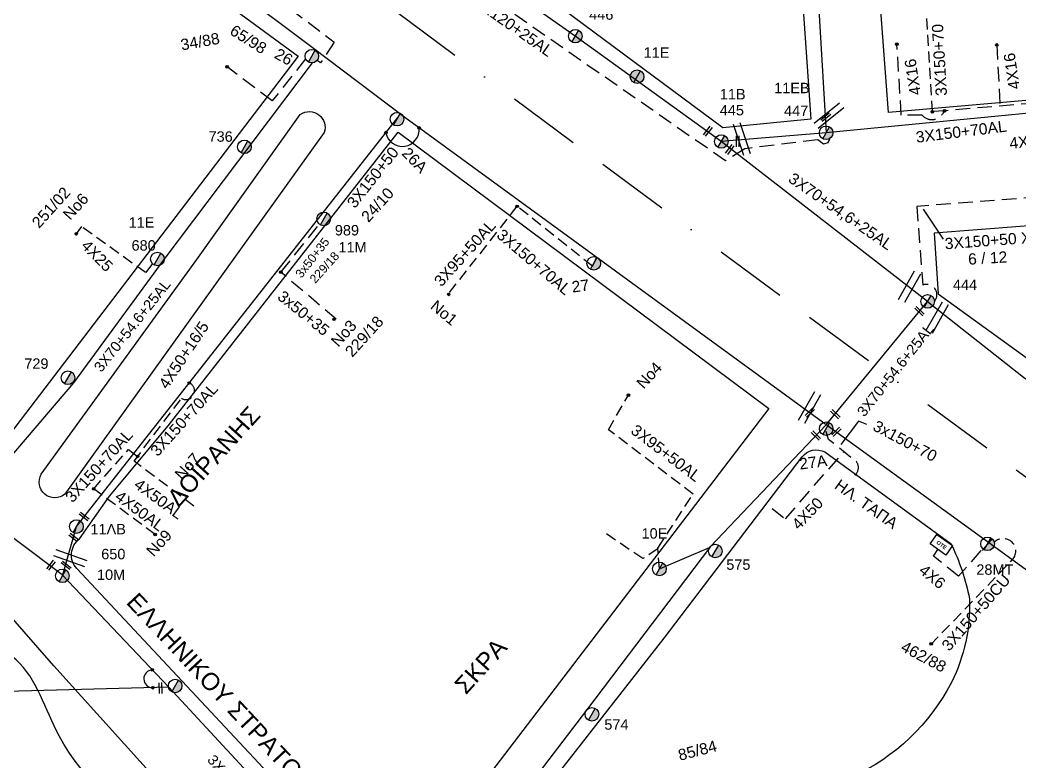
# Model space of a CAD drawing. Header units: millimetres. Extents: x 72 to 3039, y -786 to 786.
# Drawn here: x 1841.3 to 2014.7, y -14.2 to 114.4 of the extents above; entities that cross this region are included whole.
import ezdxf

# ---------------------------------------------------------------- set-up
doc = ezdxf.new("R2010")
doc.units = ezdxf.units.MM
doc.linetypes.add('BORDER', pattern=[44.45, 12.7, -6.35, 12.7, -6.35, 0, -6.35])
doc.linetypes.add('DASHED', pattern=[19.05, 12.7, -6.35])
for name, color, linetype in [('Pillar OTE', 7, 'Continuous'), ('Άγνωστα', 7, 'Continuous'), ('Γέφυρες Εναέριου Δικτύου', 7, 'Continuous'), ('Γυμνά εναέρια ΧΤ (3Φ)   4x50AL', 7, 'Continuous'), ('Γυμνά εναέρια ΧΤ και ΦΟΠ (3Φ)   4x50+16AL', 7, 'Continuous'), ('Επιγραφές - Σχήματα', 7, 'Continuous'), ('Καλώδια ΧΤ   3x150+50AL', 7, 'DASHED'), ('Καλώδια ΧΤ   3x150+50CU', 7, 'DASHED'), ('Καλώδια ΧΤ   3x150+70 XLPE', 7, 'DASHED'), ('Καλώδια ΧΤ   3x150+70AL', 7, 'DASHED'), ('Καλώδια ΧΤ   3x150AL+50XLPE', 7, 'DASHED'), ('Καλώδια ΧΤ   3x50+35 CU', 7, 'DASHED'), ('Καλώδια ΧΤ   3x95+50 AL XLPE', 7, 'DASHED'), ('Μηχανική τομή', 7, 'Continuous'), ('Στύλος Ξύλινος', 7, 'Continuous'), ('Στύλος Ξύλινος @ 1', 7, 'Continuous'), ('Στύλος ΦΜ', 7, 'Continuous'), ('Στύλος ΦΜ @ 1', 7, 'Continuous'), ('Συνδέσεις', 7, 'Continuous'), ('Συνεστραμμένα ΧΤ   3x70+54.6+25 AL', 7, 'SYN_LINE'), ('Συνεστραμμένα ΧΤ   4x120+25 AL', 7, 'SYN_LINE'), ('Τομή', 7, 'Continuous'), ('Υπόβαθρο ΔΕΗ', 7, 'Continuous'), ('Υπόγεια καλώδια Παροχών ΧΤ   4x16AL', 7, 'DASHED'), ('Υπόγεια καλώδια Παροχών ΧΤ   4x25', 7, 'DASHED'), ('Υπόγεια καλώδια Παροχών ΧΤ   4x50AL', 7, 'DASHED'), ('Υπόγεια καλώδια Παροχών ΧΤ   4x6', 7, 'DASHED')]:
    doc.layers.add(name, color=color, linetype=linetype)
doc.styles.get("Standard").update_dxf_attribs({"font": 'arial.ttf'})
doc.linetypes.add('SYN_LINE', pattern='A,0.5,-0.0001,["/\\/\\/\\/",Standard,S=0.1,R=0,X=0,Y=-0.05],-0.25', length=0.7501)
doc.dimstyles.new('ISO-25', dxfattribs={"dimtxt": 2.5, "dimasz": 2.5, "dimexe": 1.25, "dimexo": 0.625, "dimtad": 1, "dimtxsty": 'Standard', "dimcen": 2.5, "dimadec": 0, "dimazin": 0, "dimtfac": 1, "dimtmove": 0, "dimatfit": 3, "dimfxl": 1, "dimarcsym": 0})

# ---------------------------------------------------------------- blocks, each defined once
blk = doc.blocks.new('ΥΠΑΡΧΩΝ ΤΣΙΜΕΝΤΕΝΙΟΣ ΣΤΥΛΟΣ')
at = {"layer": 'Στύλος ΦΜ'}
blk.add_hatch(color=7, dxfattribs=at).paths.add_polyline_path([(-1.29, -2.28, 0.574793), (2.62, 0, 0.268822), (1.3, 2.27)])
at = {"layer": 'Στύλος ΦΜ', "color": 7}
blk.add_line((-1.29, -2.28), (1.3, 2.27), dxfattribs=at)
blk.add_circle((0, 0), 2.62, dxfattribs=at)
at = {"layer": 'Στύλος ΦΜ', "flags": 4}
for tag, p in [('ΑΡΙΘΜΟΣ', (-4.68, 8.05)), ('ΤΥΠΟΣ', (-4.91, 3.03))]:
    blk.add_attdef(tag, p, '', height=4, dxfattribs=at)
blk = doc.blocks.new('ΤΟΜΗ')
at = {"layer": 'Τομή', "ltscale": 40}
for p, q in [((-5.68, 0), (5.68, 0)), ((5.68, -2.33), (-5.68, -2.33))]:
    blk.add_line(p, q, dxfattribs=at)
blk = doc.blocks.new('ΥΠΑΡΧΩΝ ΞΥΛΙΝΟΣ ΣΤΥΛΟΣ')
at = {"layer": 'Στύλος Ξύλινος'}
h = blk.add_hatch(color=7, dxfattribs=at)
h.paths.add_polyline_path([(-2.62, 0, 0.270008), (-1.29, -2.28), (1.3, 2.27, 0.576266)])
h.paths.add_polyline_path([(-1.29, -2.28, 0.574793), (2.62, 0, 0.268822), (1.3, 2.27)])
at = {"layer": 'Στύλος Ξύλινος', "color": 7}
blk.add_line((-1.29, -2.28), (1.3, 2.27), dxfattribs=at)
blk.add_circle((0, 0), 2.62, dxfattribs=at)
at = {"layer": 'Στύλος Ξύλινος', "flags": 4}
for tag, p in [('ΑΡΙΘΜΟΣ', (-4.91, 8.6)), ('ΤΥΠΟΣ', (-4.85, 3.39))]:
    blk.add_attdef(tag, p, '', height=4, dxfattribs=at)
blk = doc.blocks.new('_ΣΥΝΔΕΣΗ')
at = {"layer": 'Συνδέσεις', "linetype": 'SYN_LINE', "ltscale": 40}
blk.add_hatch(color=256, dxfattribs=at).paths.add_polyline_path([(0.5, -0.01, 1), (-0.5, -0.01, 1)])
at = {"layer": 'Συνδέσεις'}
blk.add_circle((0, -0.01), 0.5, dxfattribs=at)
blk = doc.blocks.new('PILLAR ΟΤΕ')
at = {"layer": 'Pillar OTE', "ltscale": 40}
blk.add_lwpolyline([(-3.31, 2.02), (3.39, 2.02), (3.39, -1.99), (-3.31, -1.99)], close=True, dxfattribs=at)
at = {"layer": 'Pillar OTE', "insert": (-1.81, 0.71), "char_height": 1.3575, "width": 109.961, "attachment_point": 1}
blk.add_mtext('{\\fArial|b1|i0|c161|p34;OTE}', dxfattribs=at)
blk = doc.blocks.new('ΜΗΧΑΝΙΚΗ ΤΟΜΗ')
at = {"layer": 'Μηχανική τομή', "ltscale": 40}
for p, q in [((-1.89, 0.78), (1.89, 0.78)), ((1.89, 0), (-1.89, 0))]:
    blk.add_line(p, q, dxfattribs=at)

msp = doc.modelspace()

# ---------------------------------------------------------------- linework, layer by layer
at = {"layer": 'Άγνωστα', "color": 133, "linetype": 'DASHED', "ltscale": 0.2}
msp.add_lwpolyline([(1981.62, 93.74), (1981.35, 93.11), (1980.59, 92.89), (1979.6, 93.65), (1966.95, 92.12), (1963.59, 90.02), (1915.2, 123.61)], dxfattribs=at)
at = {"layer": 'Άγνωστα', "color": 6, "linetype": 'DASHED', "ltscale": 0.2}
msp.add_lwpolyline([(2017.39, 100.03), (1999.46, 98.52)], dxfattribs=at)
at = {"layer": 'Άγνωστα'}
msp.add_lwpolyline([(2009.78, 24.49), (2008.1, 22.45)], dxfattribs=at)
at = {"layer": 'Γέφυρες Εναέριου Δικτύου'}
msp.add_arc((1907.6, 95.43), 2.91, 190.516, 5.6419, dxfattribs=at)
at = {"layer": 'Γυμνά εναέρια ΧΤ και ΦΟΠ (3Φ)   4x50+16AL', "color": 6, "ltscale": 0.15}
msp.add_lwpolyline([(2059.89, 102.05), (2020.39, 98.7), (1981.05, 94.87), (1962.88, 93.36)], dxfattribs=at)
at = {"layer": 'Γυμνά εναέρια ΧΤ και ΦΟΠ (3Φ)   4x50+16AL', "color": 27}
msp.add_lwpolyline([(1848.65, 18.07), (1851.09, 26.61), (1906.82, 97.54)], dxfattribs=at)
at = {"layer": 'Επιγραφές - Σχήματα'}
msp.add_lwpolyline([(1988.09, 44.28), (1986.66, 44.89), (1983.6, 40.85)], dxfattribs=at)
at = {"layer": 'Καλώδια ΧΤ   3x150+50AL', "color": 1, "ltscale": 0.2}
for points in [[(1912.04, 128), (1909.96, 125.49), (1911.31, 124.77), (1888.2, 116.33), (1895.77, 110.59), (1893.42, 107.03), (1892.81, 107.43)], [(1890.81, 107.68), (1885.03, 100.4), (1877.2, 106.29)]]:
    msp.add_lwpolyline(points, dxfattribs=at)
at = {"layer": 'Καλώδια ΧΤ   3x150+50CU', "color": 133, "ltscale": 0.15}
msp.add_lwpolyline([(1999.15, 6.1), (2013.32, 20.83, 0.984778), (2010.22, 23.9, 0.42079)], format="xyb", dxfattribs=at)
at = {"layer": 'Καλώδια ΧΤ   3x150+70 XLPE', "color": 6, "ltscale": 0.15}
msp.add_line((1999.46, 98.52), (1998.32, 117.49), dxfattribs=at)
at = {"layer": 'Καλώδια ΧΤ   3x150+70AL', "color": 27, "ltscale": 0.15}
msp.add_lwpolyline([(1941.25, 73.3), (1940.55, 71.74), (1927.46, 82.16)], dxfattribs=at)
at = {"layer": 'Καλώδια ΧΤ   3x150+70AL', "color": 151, "ltscale": 0.2}
msp.add_lwpolyline([(1986.19, 35.63, 0.54443), (1985.34, 38.6), (1981.46, 41.71), (1981.06, 43.08)], format="xyb", dxfattribs=at)
at = {"layer": 'Καλώδια ΧΤ   3x150AL+50XLPE', "color": 151, "ltscale": 0.2}
msp.add_lwpolyline([(2078.64, 88.38), (1996.75, 82.11), (1997.79, 68.47, -0.783525), (1999.82, 65.64)], format="xyb", dxfattribs=at)
at = {"layer": 'Καλώδια ΧΤ   3x50+35 CU', "color": 27, "linetype": 'DASHED', "ltscale": 0.2}
msp.add_lwpolyline([(1896.13, 62.54), (1886.52, 70.71), (1893.21, 79.02)], dxfattribs=at)
at = {"layer": 'Καλώδια ΧΤ   3x95+50 AL XLPE', "color": 27, "ltscale": 0.15}
msp.add_lwpolyline([(1927.46, 82.16), (1915.26, 66.6)], dxfattribs=at)
at = {"layer": 'Καλώδια ΧΤ   3x95+50 AL XLPE', "color": 151, "ltscale": 0.15}
for points in [[(1952.15, 19.27), (1951.9, 22.88), (1958.01, 32.25), (1943.3, 43.39), (1946.77, 49.39)], [(1951.91, 22.78), (1949.3, 21.06), (1942.23, 25.83)]]:
    msp.add_lwpolyline(points, dxfattribs=at)
at = {"layer": 'Συνεστραμμένα ΧΤ   3x70+54.6+25 AL', "color": 133, "ltscale": 20}
for points in [[(1972.91, 209.03), (1976.17, 168.95), (1978.82, 132.78), (1981.05, 94.87)], [(1901.65, -38.59), (1867.11, -1.25), (1848.61, 18.22), (1832.47, 30.34), (1795.91, 69.92), (1760.7, 112.6)], [(2076.95, -25.34), (1981.06, 44.25)], [(1867.11, -1.25), (1780.41, -3.53), (1780.3, -3.51)]]:
    msp.add_lwpolyline(points, dxfattribs=at)
at = {"layer": 'Συνεστραμμένα ΧΤ   3x70+54.6+25 AL', "color": 27, "ltscale": 20}
for points in [[(1891.93, 109.66), (1878.58, 119.72)], [(1981.06, 44.25), (1908, 97.54), (1891.93, 109.66)]]:
    msp.add_lwpolyline(points, dxfattribs=at)
at = {"layer": 'Συνεστραμμένα ΧΤ   3x70+54.6+25 AL', "color": 1, "ltscale": 20}
msp.add_lwpolyline([(1832.47, 30.34), (1850.63, 51.5), (1866.27, 72.93), (1892.01, 106.98)], dxfattribs=at)
at = {"layer": 'Συνεστραμμένα ΧΤ   3x70+54.6+25 AL', "color": 62, "ltscale": 20}
msp.add_lwpolyline([(1998.65, 65.63), (1962.88, 93.36)], dxfattribs=at)
at = {"layer": 'Συνεστραμμένα ΧΤ   3x70+54.6+25 AL', "color": 151, "ltscale": 20}
for points in [[(1981.06, 44.25), (1998.65, 65.63)], [(1981.06, 44.25), (1960.99, 23.17), (1939.5, -5.22), (1916.38, -35.53), (1901.97, -38.52)]]:
    msp.add_lwpolyline(points, dxfattribs=at)
at = {"layer": 'Συνεστραμμένα ΧΤ   3x70+54.6+25 AL', "color": 173, "ltscale": 20}
msp.add_lwpolyline([(1998.65, 65.64), (2015.24, 52.51), (2031.79, 40.91), (2055.18, 24.26), (2076.72, 9.4)], dxfattribs=at)
at = {"layer": 'Συνεστραμμένα ΧΤ   3x70+54.6+25 AL', "color": 151, "ltscale": 10}
msp.add_lwpolyline([(1952.15, 19.27), (1960.83, 22.96)], dxfattribs=at)
at = {"layer": 'Συνεστραμμένα ΧΤ   4x120+25 AL', "color": 62, "ltscale": 20}
msp.add_lwpolyline([(1962.88, 93.36), (1962.88, 93.36), (1937.57, 111.62), (1919.3, 124.52)], dxfattribs=at)
at = {"layer": 'Υπόβαθρο ΔΕΗ', "color": 1, "linetype": 'BORDER', "lineweight": 30, "flags": 128}
msp.add_lwpolyline([(1161.32, -307.88), (1183.99, -216.79), (1288.48, 155.79), (1516.42, 441.46), (1607.46, 346.35), (1770.62, 216.28), (2064.96, -1.2)], dxfattribs=at)
at = {"layer": 'Υπόβαθρο ΔΕΗ'}
for points in [[(1979.36, 264.4), (2047.16, 268.38), (2056.71, 104.03), (1991.89, 98.39), (1979.36, 264.4)], [(1966.77, 263.55), (1978.42, 97.24), (1963.15, 95.76), (1911.51, 134.12), (1902.82, 260.48), (1966.77, 263.55)], [(1889.5, 108.17), (1831.97, 32.82), (1801.74, 67.24), (1768.61, 106.44), (1813.82, 163.61), (1889.5, 108.17)], [(1920.29, -80.58), (1896.19, -51.87), (1847.17, 2.47), (1800.4, 55.98), (1750.68, 112.85)], [(2066.85, 82.69), (1999.76, 77.45), (2000.48, 66.96), (2065.66, 19.82)]]:
    msp.add_lwpolyline(points, dxfattribs=at)
for points in [[(1894.04, 94.92), (1849.07, 32.24, -0.842439), (1844.99, 35.68), (1871.97, 72.92), (1889.89, 98.05, -0.727975), (1894.04, 94.92, 0.026708)], [(1971.14, 47.07), (1907.14, -36.64), (1903.4, -36.55), (1851.15, 19.34, -0.447339), (1851.61, 24.46), (1856.83, 31.86), (1866.97, 44.08), (1866.97, 44.08), (1906.88, 94.96), (1971.14, 47.07)], [(1932.46, -58.23), (1915.99, -40.04), (1935.54, -15.05), (1952.98, 7.24), (1976.91, 38.68, -0.366844), (1980.81, 39.54), (2002.73, 23.63, -0.061598), (2005.89, 14.1, -0.125696), (2002.79, -0.41, -0.166027), (1985.58, -16.79, 0.024814), (1968.64, -22.1, 0.110158), (1949.64, -36.44), (1932.46, -58.23)]]:
    msp.add_lwpolyline(points, format="xyb", dxfattribs=at)
msp.add_arc((1864.32, 0.22), 1.55, 93.1718, 269.4918, dxfattribs=at)
for points in [[(1913.39, -91.84), (1910.67, -87.13), (1901.72, -78.39), (1890.07, -61.02), (1871.96, -46.98), (1848.42, -26.03), (1819.68, 5.53), (1810.61, 13.68), (1802.29, 30.22), (1769.72, 65.89), (1761.47, 76.97), (1756.27, 88.1), (1746.69, 99.13), (1739.6, 112.79), (1714.41, 144), (1681.91, 181.48), (1642.93, 212.01), (1639.44, 221.59), (1626.4, 231.1), (1605.9, 244.83), (1595.89, 264.84), (1588.6, 285.36), (1584.02, 299.5), (1569.42, 311.36), (1557.84, 337.31), (1550.14, 350.46), (1546.77, 375.41)], [(1919.55, -81.8), (1917, -79.66), (1915.11, -70.97), (1906.19, -67.42), (1890, -46.9), (1866.66, -27.71), (1848.08, -9.69), (1840.66, 3.49), (1828.74, 10.75), (1824.18, 17.97), (1819.27, 34.38), (1809.32, 44.49), (1810.59, 42.11), (1807.71, 40.95), (1803.83, 42.44), (1793.86, 55.73), (1776.39, 74.37), (1769.57, 87.77), (1755.2, 103.48), (1749.49, 114.83), (1748.49, 115.31), (1747.46, 114.35), (1744.52, 115.99), (1732.2, 137.7), (1731.62, 137.68), (1731.13, 136.13), (1720.56, 147.22), (1716.84, 152.55), (1713.49, 160.39), (1705.21, 170.66), (1697.69, 179.47), (1672.22, 204.18), (1662.12, 208.28), (1638.84, 233.9), (1628.31, 253.61), (1618.8, 257.87), (1610.3, 266.09), (1607.03, 282.53), (1603.46, 297.89), (1594.15, 309.71), (1586.24, 325.43), (1572.1, 341.31), (1562.61, 357.02), (1557.58, 373.62)]]:
    msp.add_spline(points, degree=3, dxfattribs=at)
at = {"layer": 'Υπόγεια καλώδια Παροχών ΧΤ   4x16AL', "color": 6, "ltscale": 0.2}
msp.add_line((2010.62, 110.11), (2011.19, 99.69), dxfattribs=at)
msp.add_lwpolyline([(2001.56, 98.67), (2001.22, 98.15, -0.501098), (1997.69, 97.94), (1994.07, 97.91), (1993.32, 110.23)], format="xyb", dxfattribs=at)
at = {"layer": 'Υπόγεια καλώδια Παροχών ΧΤ   4x25', "color": 1, "ltscale": 0.15}
msp.add_lwpolyline([(1864.25, 72.21), (1863.08, 70.63), (1851.99, 78.6), (1850.86, 77.15)], dxfattribs=at)
at = {"layer": 'Υπόγεια καλώδια Παροχών ΧΤ   4x50AL', "color": 27, "ltscale": 0.15}
msp.add_lwpolyline([(1871.45, 30.15), (1861.08, 37.95), (1869.28, 48.84, 1.078961), (1870.65, 51.5, -40.666887)], format="xyb", dxfattribs=at)
msp.add_lwpolyline([(1864.72, 25.23), (1854.08, 33.16), (1860.11, 39.98), (1861.7, 38.78)], dxfattribs=at)
at = {"layer": 'Υπόγεια καλώδια Παροχών ΧΤ   4x50AL', "color": 151, "ltscale": 0.2}
msp.add_lwpolyline([(1971.68, 29.76), (1973.98, 27.97), (1984.13, 39.57)], dxfattribs=at)
at = {"layer": 'Υπόγεια καλώδια Παροχών ΧΤ   4x6', "color": 133, "ltscale": 0.2}
msp.add_lwpolyline([(2007.85, 22.43), (2004.01, 17.98), (1999.64, 21.45), (2000.41, 22.65)], dxfattribs=at)

# ---------------------------------------------------------------- block references
at = {"layer": 'Pillar OTE', "xscale": 0.4999999999999374, "yscale": 0.4999999999999374, "zscale": 0.4999999999999374, "rotation": 324.8364852211931}
msp.add_blockref('PILLAR ΟΤΕ', (2001, 23.45), dxfattribs=at)
at = {"layer": 'Μηχανική τομή'}
for p, xscale, yscale, zscale, rotation in [((1981.11, 97.43), 0.4999999999997878, 0.4999999999997878, 0.4999999999997878, 39.15583305909021), ((1960.68, 95.04), 0.4999999999998162, 0.4999999999998162, 0.4999999999998162, 51.72758063382613), ((1965.93, 93.38), 0.4999999999997726, 0.4999999999997726, 0.4999999999997726, 90), ((1964.5, 91.85), 0.4999999999997845, 0.4999999999997845, 0.4999999999997845, 52.44874965740633), ((1997.37, 64.08), 0.4999999999998334, 0.4999999999998334, 0.4999999999998334, 136.530322917742), ((1978.34, 46.25), 0.4999999999998444, 0.4999999999998444, 0.4999999999998444, 45.0182619744004), ((1982.78, 46.23), 0.4999999999998334, 0.4999999999998334, 0.4999999999998334, 136.530322917742), ((1982.96, 42.9), 0.4999999999998444, 0.4999999999998444, 0.4999999999998444, 45.0182619744004), ((1979.41, 42.54), 0.4999999999997509, 0.4999999999997509, 0.4999999999997509, 136.530322917733), ((1852.31, 28.2), 0.5000000000000278, 0.5000000000000278, 0.5000000000000278, 322.4230382662197), ((1850.49, 24.56), 0.5000000000000278, 0.5000000000000278, 0.5000000000000278, 322.4230382662197), ((1846.54, 20.01), 0.5000000000000278, 0.5000000000000278, 0.5000000000000278, 232.4230382662197), ((1849.18, 19.73), 0.5000000000000278, 0.5000000000000278, 0.5000000000000278, 322.4230382662197), ((1865.47, -1.41), 0.4999999999999289, 0.4999999999999289, 0.4999999999999289, 271.9648011293707)]:
    msp.add_blockref('ΜΗΧΑΝΙΚΗ ΤΟΜΗ', p, dxfattribs=dict(at, xscale=xscale, yscale=yscale, zscale=zscale, rotation=rotation))
at = {"layer": 'Στύλος Ξύλινος @ 1', "ltscale": 40}
ref = msp.add_blockref('ΥΠΑΡΧΩΝ ΞΥΛΙΝΟΣ ΣΤΥΛΟΣ', (1948.28, 104.6), dxfattribs=dict(at, xscale=0.4499999999998181, yscale=0.4499999999998181, zscale=0.4499999999998181))
ref.add_attrib('ΤΥΠΟΣ', '11Ε', (1949.41, 107.88), dxfattribs={"layer": 'Στύλος Ξύλινος', "height": 1.8, "flags": 4})
at = {"layer": 'Στύλος ΦΜ @ 1', "ltscale": 40}
ref = msp.add_blockref('ΥΠΑΡΧΩΝ ΤΣΙΜΕΝΤΕΝΙΟΣ ΣΤΥΛΟΣ', (1937.57, 111.62), dxfattribs=dict(at, xscale=0.4499999999998181, yscale=0.4499999999998181, zscale=0.4499999999998181))
ref.add_attrib('ΑΡΙΘΜΟΣ', '446', (1939.97, 114.47), dxfattribs={"layer": 'Στύλος ΦΜ', "height": 1.8, "flags": 4})
at = {"layer": 'Στύλος ΦΜ @ 1', "ltscale": 40, "xscale": 0.4499999999998181, "yscale": 0.4499999999998181, "zscale": 0.4499999999998181}
for p in [(1891.89, 108.16), (1906.66, 97.23), (1940.77, 72.24), (1981.06, 43.57), (1868.2, -1.03)]:
    msp.add_blockref('ΥΠΑΡΧΩΝ ΤΣΙΜΕΝΤΕΝΙΟΣ ΣΤΥΛΟΣ', p, dxfattribs=at)
at = {"layer": 'Στύλος ΦΜ @ 1', "ltscale": 40}
ref = msp.add_blockref('ΥΠΑΡΧΩΝ ΤΣΙΜΕΝΤΕΝΙΟΣ ΣΤΥΛΟΣ', (1962.88, 93.36), dxfattribs=dict(at, xscale=0.4499999999998181, yscale=0.4499999999998181, zscale=0.4499999999998181))
ref.add_attrib('ΤΥΠΟΣ', '11Β', (1962.62, 100.67), dxfattribs={"layer": 'Στύλος ΦΜ', "height": 1.8, "flags": 4})
ref.add_attrib('ΑΡΙΘΜΟΣ', '445', (1962.61, 97.89), dxfattribs={"layer": 'Στύλος ΦΜ', "height": 1.8, "flags": 4})
ref = msp.add_blockref('ΥΠΑΡΧΩΝ ΤΣΙΜΕΝΤΕΝΙΟΣ ΣΤΥΛΟΣ', (1981.05, 94.87), dxfattribs=dict(at, xscale=0.4499999999998181, yscale=0.4499999999998181, zscale=0.4499999999998181))
ref.add_attrib('ΤΥΠΟΣ', '11ΕΒ', (1972.04, 101.74), dxfattribs={"layer": 'Στύλος ΦΜ', "height": 1.8, "flags": 4})
ref.add_attrib('ΑΡΙΘΜΟΣ', '447', (1973.76, 97.79), dxfattribs={"layer": 'Στύλος ΦΜ', "height": 1.8, "flags": 4})
ref = msp.add_blockref('ΥΠΑΡΧΩΝ ΤΣΙΜΕΝΤΕΝΙΟΣ ΣΤΥΛΟΣ', (1880.21, 92.44), dxfattribs=dict(at, xscale=0.4499999999998181, yscale=0.4499999999998181, zscale=0.4499999999998181))
ref.add_attrib('ΑΡΙΘΜΟΣ', '736', (1873.99, 93.32), dxfattribs={"layer": 'Στύλος ΦΜ', "height": 1.8, "flags": 4})
ref = msp.add_blockref('ΥΠΑΡΧΩΝ ΤΣΙΜΕΝΤΕΝΙΟΣ ΣΤΥΛΟΣ', (1865.13, 72.99), dxfattribs=dict(at, xscale=0.4499999999998181, yscale=0.4499999999998181, zscale=0.4499999999998181))
ref.add_attrib('ΤΥΠΟΣ', '11Ε', (1860.13, 78.43), dxfattribs={"layer": 'Στύλος ΦΜ', "height": 1.8, "flags": 4})
ref.add_attrib('ΑΡΙΘΜΟΣ', '680', (1860.64, 74.45), dxfattribs={"layer": 'Στύλος ΦΜ', "height": 1.8, "flags": 4})
ref = msp.add_blockref('ΥΠΑΡΧΩΝ ΤΣΙΜΕΝΤΕΝΙΟΣ ΣΤΥΛΟΣ', (1893.95, 79.94), dxfattribs=dict(at, xscale=0.4499999999998181, yscale=0.4499999999998181, zscale=0.4499999999998181))
ref.add_attrib('ΤΥΠΟΣ', '11Μ', (1896.51, 74.12), dxfattribs={"layer": 'Στύλος ΦΜ', "height": 1.8, "flags": 4})
ref.add_attrib('ΑΡΙΘΜΟΣ', '989', (1895.88, 77.08), dxfattribs={"layer": 'Στύλος ΦΜ', "height": 1.8, "flags": 4})
ref = msp.add_blockref('ΥΠΑΡΧΩΝ ΤΣΙΜΕΝΤΕΝΙΟΣ ΣΤΥΛΟΣ', (1998.65, 65.64), dxfattribs=dict(at, xscale=0.4499999999998181, yscale=0.4499999999998181, zscale=0.4499999999998181))
ref.add_attrib('ΑΡΙΘΜΟΣ', '444', (2003.02, 67.61), dxfattribs={"layer": 'Στύλος ΦΜ', "height": 1.8, "flags": 4})
ref = msp.add_blockref('ΥΠΑΡΧΩΝ ΤΣΙΜΕΝΤΕΝΙΟΣ ΣΤΥΛΟΣ', (1849.62, 52.4), dxfattribs=dict(at, xscale=0.4499999999998181, yscale=0.4499999999998181, zscale=0.4499999999998181))
ref.add_attrib('ΑΡΙΘΜΟΣ', '729', (1842.05, 53.96), dxfattribs={"layer": 'Στύλος ΦΜ', "height": 1.8, "flags": 4})
ref = msp.add_blockref('ΥΠΑΡΧΩΝ ΤΣΙΜΕΝΤΕΝΙΟΣ ΣΤΥΛΟΣ', (1851.09, 26.61), dxfattribs=dict(at, xscale=0.4499999999998181, yscale=0.4499999999998181, zscale=0.4499999999998181))
ref.add_attrib('ΤΥΠΟΣ', '11ΛΒ', (1853.51, 25.26), dxfattribs={"layer": 'Στύλος ΦΜ', "height": 1.8, "flags": 4})
ref = msp.add_blockref('ΥΠΑΡΧΩΝ ΤΣΙΜΕΝΤΕΝΙΟΣ ΣΤΥΛΟΣ', (1952.15, 19.27), dxfattribs=dict(at, xscale=0.4499999999998181, yscale=0.4499999999998181, zscale=0.4499999999998181))
ref.add_attrib('ΤΥΠΟΣ', '10Ε', (1949.05, 24.52), dxfattribs={"layer": 'Στύλος ΦΜ', "height": 1.8, "flags": 4})
ref = msp.add_blockref('ΥΠΑΡΧΩΝ ΤΣΙΜΕΝΤΕΝΙΟΣ ΣΤΥΛΟΣ', (2009.03, 23.61), dxfattribs=dict(at, xscale=0.4499999999998181, yscale=0.4499999999998181, zscale=0.4499999999998181))
ref.add_attrib('ΑΡΙΘΜΟΣ', '28ΜΤ', (2007.09, 18.25), dxfattribs={"layer": 'Στύλος ΦΜ', "height": 1.8, "flags": 4})
ref = msp.add_blockref('ΥΠΑΡΧΩΝ ΤΣΙΜΕΝΤΕΝΙΟΣ ΣΤΥΛΟΣ', (1848.65, 18.07), dxfattribs=dict(at, xscale=0.4499999999998181, yscale=0.4499999999998181, zscale=0.4499999999998181))
ref.add_attrib('ΤΥΠΟΣ', '10Μ', (1854.65, 17.36), dxfattribs={"layer": 'Στύλος ΦΜ', "height": 1.8, "flags": 4})
ref.add_attrib('ΑΡΙΘΜΟΣ', '650', (1855.38, 20.94), dxfattribs={"layer": 'Στύλος ΦΜ', "height": 1.8, "flags": 4})
ref = msp.add_blockref('ΥΠΑΡΧΩΝ ΤΣΙΜΕΝΤΕΝΙΟΣ ΣΤΥΛΟΣ', (1961.84, 22.36), dxfattribs=dict(at, xscale=0.4499999999998181, yscale=0.4499999999998181, zscale=0.4499999999998181))
ref.add_attrib('ΑΡΙΘΜΟΣ', '575', (1963.74, 19.11), dxfattribs={"layer": 'Στύλος ΦΜ', "height": 1.8, "flags": 4})
ref = msp.add_blockref('ΥΠΑΡΧΩΝ ΤΣΙΜΕΝΤΕΝΙΟΣ ΣΤΥΛΟΣ', (1940.44, -5.94), dxfattribs=dict(at, xscale=0.4499999999998181, yscale=0.4499999999998181, zscale=0.4499999999998181))
ref.add_attrib('ΑΡΙΘΜΟΣ', '574', (1942.6, -8.61), dxfattribs={"layer": 'Στύλος ΦΜ', "height": 1.8, "flags": 4})
at = {"layer": 'Συνδέσεις'}
for p, xscale, yscale, zscale in [((1993.32, 110.23), 0.4499999999998181, 0.4499999999998181, 0.4499999999998181), ((2010.62, 110.11), 0.4499999999998181, 0.4499999999998181, 0.4499999999998181), ((1877.2, 106.3), 0.4499999999998181, 0.4499999999998181, 0.4499999999998181), ((2001.56, 98.67), 0.4499999999998181, 0.4499999999998181, 0.4499999999998181), ((1999.46, 98.52), 0.4499999999998181, 0.4499999999998181, 0.4499999999998181), ((1910.5, 95.72), 0.4499999999998181, 0.4499999999998181, 0.4499999999998181), ((1904.74, 94.91), 0.4499999999998181, 0.4499999999998181, 0.4499999999998181), ((1927.48, 82.13), 0.4499999999998181, 0.4499999999998181, 0.4499999999998181), ((1851.07, 77.38), 0.4499999999998181, 0.4499999999998181, 0.4499999999998181), ((1886.52, 70.71), 0.4499999999998181, 0.4499999999998181, 0.4499999999998181), ((1915.62, 66.86), 0.4499999999998181, 0.4499999999998181, 0.4499999999998181), ((1895.74, 62.54), 0.4499999999998181, 0.4499999999998181, 0.4499999999998181), ((1870.65, 51.5), 0.4499999999998181, 0.4499999999998181, 0.4499999999998181), ((1946.77, 49.4), 0.4499999999998181, 0.4499999999998181, 0.4499999999998181), ((1861.7, 38.78), 0.4499999999998181, 0.4499999999998181, 0.4499999999998181), ((1986.16, 35.63), 0.25, 0.25, 0.25), ((1854.08, 33.16), 0.4499999999998181, 0.4499999999998181, 0.4499999999998181), ((1864.72, 25.23), 0.4499999999998181, 0.4499999999998181, 0.4499999999998181), ((1999.25, 6.28), 0.4499999999998181, 0.4499999999998181, 0.4499999999998181), ((1864.24, 1.77), 0.4499999999998181, 0.4499999999998181, 0.4499999999998181), ((1864.31, -1.33), 0.4499999999998181, 0.4499999999998181, 0.4499999999998181)]:
    msp.add_blockref('_ΣΥΝΔΕΣΗ', p, dxfattribs=dict(at, xscale=xscale, yscale=yscale, zscale=zscale))
at = {"layer": 'Τομή'}
for p, xscale, yscale, zscale, rotation in [((1981.17, 98.31), 0.4999999999999328, 0.4999999999999328, 0.4999999999999328, 38.86126773555711), ((1965.88, 93.61), 0.4999999999999939, 0.4999999999999939, 0.4999999999999939, 108.5690203465168), ((1994.99, 68.47), 0.4999999999999353, 0.4999999999999353, 0.4999999999999353, 60.60771217763308), ((1999.81, 63.12), 0.4999999999999353, 0.4999999999999353, 0.4999999999999353, 60.60771217763308), ((1977.67, 47.53), 0.4999999999998795, 0.4999999999998795, 0.4999999999998795, 60.60771217764444), ((1850.22, 21.69), 0.4999999999998275, 0.4999999999998275, 0.4999999999998275, 340.7108610008507)]:
    msp.add_blockref('ΤΟΜΗ', p, dxfattribs=dict(at, xscale=xscale, yscale=yscale, zscale=zscale, rotation=rotation))

# ---------------------------------------------------------------- texts
at = {"layer": 'Άγνωστα', "insert": (1975.44, 88.1), "char_height": 1.8, "width": 23.5192, "attachment_point": 1, "rotation": 325.2751}
msp.add_mtext('{\\H1.083x;3Χ70+54,6+25AL}', dxfattribs=at)
at = {"layer": 'Γυμνά εναέρια ΧΤ (3Φ)   4x50AL', "insert": (2012.71, 94), "char_height": 1.8, "width": 23.5192, "attachment_point": 1, "rotation": 6.7141}
msp.add_mtext('{\\H1.083x;4X50+13/5}', dxfattribs=at)
at = {"layer": 'Γυμνά εναέρια ΧΤ και ΦΟΠ (3Φ)   4x50+16AL', "insert": (1865.21, 51.37), "char_height": 1.8, "width": 23.5192, "attachment_point": 1, "rotation": 56.4279}
msp.add_mtext('{\\H1.083x;4X50+16/5}', dxfattribs=at)
at = {"layer": 'Επιγραφές - Σχήματα', "attachment_point": 1}
for s, insert, char_height, width, rotation in [('{\\H1.083x;65/98}', (1878.54, 113.73), 1.8, 23.5192, 327.6833), ('{\\H1.083x;34/88}', (1869, 111.05), 1.8, 23.5192, 10.247), ('{\\H1.083x;26}', (1886.18, 109.64), 1.8, 23.5192, 330.8474), ('{\\H1.083x;26A}', (1908.71, 92.55), 1.8, 23.5192, 314.7745), ('{\\H1.083x;251/02}', (1843.17, 79.5), 1.8, 23.5192, 47.9371), ('{\\H1.083x;24/10}', (1900.26, 80.52), 1.8, 23.5192, 47.9371), ('{\\H1.083x;No6}', (1848.56, 80.9), 1.8, 23.5192, 47.9371), ('229/18', (1891.37, 69.66), 1.5, 23.5192, 47.9371), ('{\\H1.083x;6 / 12\\P     }', (2005.59, 73.93), 1.8, 23.3926, 3.5043), ('{\\H1.083x;27}', (1936.82, 69.1), 1.8, 23.5192, 7.4875), ('{\\H1.083x;No1}', (1913.52, 66.02), 1.8, 23.5192, 320.3252), ('{\\H1.083x;229/18}', (1897.46, 57.15), 1.8, 23.5192, 47.9371), ('{\\H1.083x;No3}', (1895.03, 58.91), 1.8, 23.5192, 47.9371), ('{\\H1.083x;No4}', (1947.98, 51.63), 1.8, 23.5192, 47.9371), ('ΔOΪPANHΣ', (1866.57, 31.85), 3, 23.5192, 47.9371), ('{\\H1.083x;No7}', (1867.94, 35.85), 1.8, 23.5192, 47.9371), ('{\\H1.083x;27A}', (1976.27, 38.41), 1.8, 23.5192, 7.4875), ('{\\H1.083x;ΗΛ. ΤΑΠΑ}', (1983.47, 34.94), 1.8, 23.5192, 324.657), ('{\\H1.083x;No9}', (1863.01, 22.56), 1.8, 23.5192, 47.9371), ('ΕΛΛΗΝΙΚΟΥ ΣΤΡΑΤΟΥ', (1861.76, 15.41), 3, 65.618, 313.0426), ('ΣKPA', (1916.37, -0.65), 3, 23.5192, 47.9371), ('{\\H1.083x;462/88}', (1994.75, 6.87), 1.8, 23.5192, 332.0423), ('{\\H1.083x;85/84}', (1955.19, -12.12), 1.8, 23.5192, 14.6196)]:
    msp.add_mtext(s, dxfattribs=dict(at, insert=insert, char_height=char_height, width=width, rotation=rotation))
at = {"layer": 'Καλώδια ΧΤ   3x150+50AL', "char_height": 1.8, "attachment_point": 1}
for s, insert, width, rotation in [('{\\H1.083x;3X150+50}', (1897.82, 82.86), 23.5192, 51.6592), ('{\\H1.083x;3X150+50 X-LPE\\P     }', (2001.54, 76.61), 23.3926, 4.2855)]:
    msp.add_mtext(s, dxfattribs=dict(at, insert=insert, width=width, rotation=rotation))
at = {"layer": 'Καλώδια ΧΤ   3x150+50CU', "insert": (2000.9, 6.15), "char_height": 1.8, "width": 23.5192, "attachment_point": 1, "rotation": 48.9717}
msp.add_mtext('{\\H1.083x;3X150+50CU}', dxfattribs=at)
at = {"layer": 'Καλώδια ΧΤ   3x150+70 XLPE', "insert": (2000.06, 101.21), "char_height": 1.8, "width": 23.5192, "attachment_point": 1, "rotation": 93.225}
msp.add_mtext('{\\H1.083x;3X150+70}', dxfattribs=at)
at = {"layer": 'Καλώδια ΧΤ   3x150+70AL', "char_height": 1.8, "width": 23.5192, "attachment_point": 1}
for s, insert, rotation in [('{\\H1.083x;3X150+70AL }', (1996.49, 95.07), 7.1046), ('{\\H1.083x;3X150+70AL}', (1925.04, 78.36), 319.4712), ('{\\H1.083x;3X150+70AL}', (1863.72, 39.93), 47.9371), ('{\\H1.083x;3x150+70}', (1989.89, 45.13), 332.0423), ('{\\H1.083x;3X150+70AL}', (1848.96, 31.92), 47.9371)]:
    msp.add_mtext(s, dxfattribs=dict(at, insert=insert, rotation=rotation))
at = {"layer": 'Καλώδια ΧΤ   3x95+50 AL XLPE', "char_height": 1.8, "width": 23.5192, "attachment_point": 1}
for insert, rotation in [((1912.9, 69.35), 47.9371), ((1948.2, 44.47), 322.7141)]:
    msp.add_mtext('{\\H1.083x;3X95+50AL}', dxfattribs=dict(at, insert=insert, rotation=rotation))
at = {"layer": 'Συνεστραμμένα ΧΤ   3x70+54.6+25 AL', "char_height": 1.8, "width": 16.2172, "attachment_point": 1}
for insert, rotation in [((1853.97, 54.34), 51.5733), ((1986.26, 46.62), 51.5733), ((1875.02, -12.74), 310.3813)]:
    msp.add_mtext('3X70+54.6+25AL', dxfattribs=dict(at, insert=insert, rotation=rotation))
at = {"layer": 'Συνεστραμμένα ΧΤ   4x120+25 AL', "insert": (1921, 118.62), "char_height": 1.8, "width": 23.5192, "attachment_point": 1, "rotation": 324.9639}
msp.add_mtext('{\\H1.083x;4X120+25AL}', dxfattribs=at)
at = {"layer": 'Υπόγεια καλώδια Παροχών ΧΤ   4x16AL', "char_height": 1.8, "width": 23.5192, "attachment_point": 1, "rotation": 98.5736}
for insert in [(1995.56, 101.24), (2012.73, 102.26)]:
    msp.add_mtext('{\\H1.083x;4X16}', dxfattribs=dict(at, insert=insert))
at = {"layer": 'Υπόγεια καλώδια Παροχών ΧΤ   4x25', "insert": (1853.16, 76.51), "char_height": 1.8, "width": 23.5192, "attachment_point": 1, "rotation": 314.5005}
msp.add_mtext('{\\H1.083x;4X25}', dxfattribs=at)
at = {"layer": 'Υπόγεια καλώδια Παροχών ΧΤ   4x50AL', "width": 23.5192, "attachment_point": 1}
for s, insert, char_height, rotation in [('3x50+35', (1888.9, 70.48), 1.5, 52), ('{\\H1.083x;3x50+35}', (1887, 67.69), 1.8, 320.9217), ('{\\H1.083x;4X50AL}', (1862.05, 35.07), 1.8, 323.6563), ('{\\H1.083x;4X50AL}', (1858.75, 33), 1.8, 323.6563), ('{\\H1.083x;4X50}', (1974.91, 27.25), 1.8, 46.4036)]:
    msp.add_mtext(s, dxfattribs=dict(at, insert=insert, char_height=char_height, rotation=rotation))
at = {"layer": 'Υπόγεια καλώδια Παροχών ΧΤ   4x6', "insert": (1998.2, 20.22), "char_height": 1.8, "width": 23.5192, "attachment_point": 1, "rotation": 320.7906}
msp.add_mtext('{\\H1.083x;4X6}', dxfattribs=at)

# ---------------------------------------------------------------- leaders
at = {"layer": 'Επιγραφές - Σχήματα', "ltscale": 40}
msp.add_leader([(1997.88, 81.65), (2001.31, 76.45)], dimstyle='ISO-25', override={"dimasz": 1, "dimtad": 0}, dxfattribs=at)

doc.saveas('drawing.dxf')
